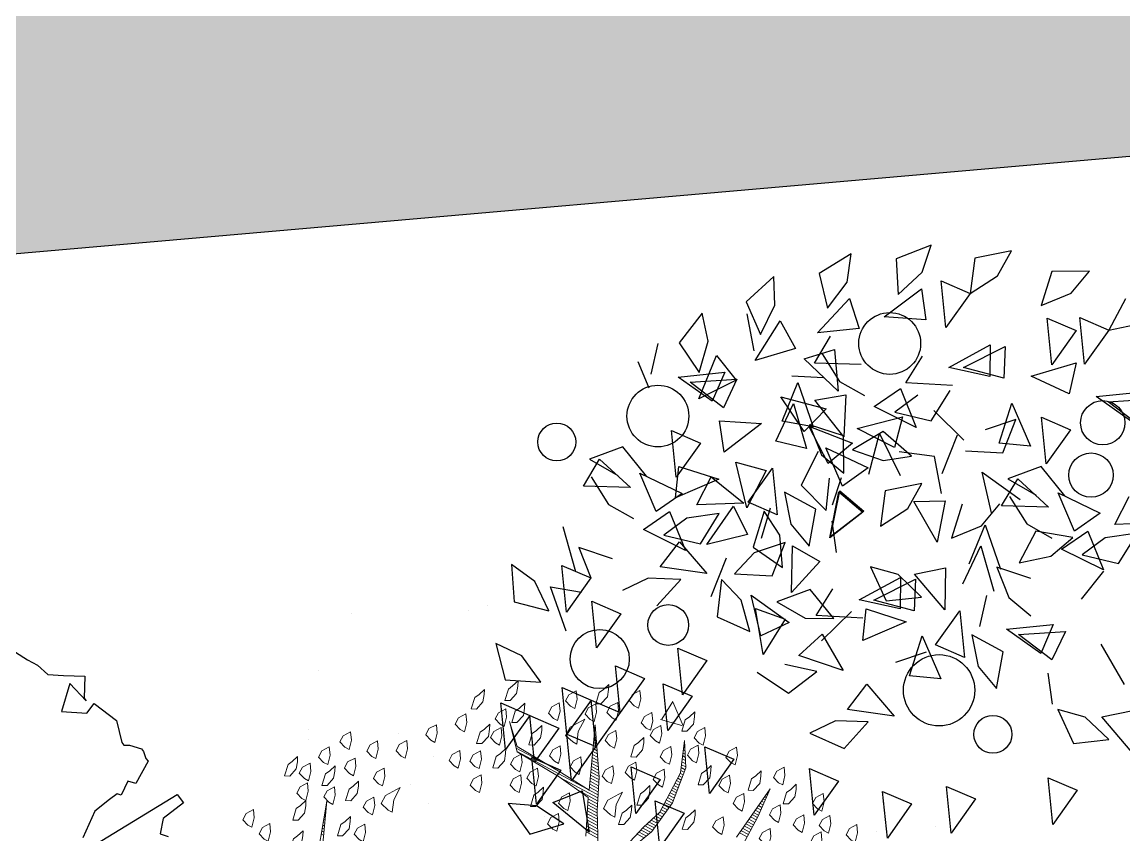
# Model space of a CAD drawing. Header units: millimetres. Extents: x 111 to 1506, y 14 to 566.
# Drawn here: x 249.402 to 252.194, y 196.932 to 198.994 of the extents above; entities that cross this region are included whole.
import ezdxf

# ---------------------------------------------------------------- set-up
doc = ezdxf.new("R2010")
doc.units = ezdxf.units.MM
doc.layers.add('ARBOLES', color=78, linetype='Continuous', lineweight=5)
doc.layers.add('G', color=254, linetype='Continuous', lineweight=5)
doc.layers.add('fer', color=8, linetype='Continuous')
doc.layers.add('FURN', color=253, linetype='Continuous')

# ---------------------------------------------------------------- blocks, each defined once
blk = doc.blocks.new('tr')
at = {"layer": 'fer', "color": 97}
for p, q in [((1377.9435, 206.0328), (1377.9316, 206.0501)), ((1377.9435, 206.0328), (1377.9316, 206.0501)), ((1377.9138, 206.0068), (1377.9435, 206.0328)), ((1377.9138, 206.0068), (1377.9435, 206.0328)), ((1377.8483, 206.0068), (1377.9138, 206.0068)), ((1377.8483, 206.0068), (1377.9138, 206.0068)), ((1377.8483, 206.0068), (1377.8483, 206.0068)), ((1377.8483, 205.9808), (1377.8483, 206.0068)), ((1377.8483, 206.0068), (1377.8483, 206.0068)), ((1377.8483, 205.9808), (1377.8483, 206.0068)), ((1378.1459, 205.9462), (1377.8483, 205.9808)), ((1378.1459, 205.9462), (1377.8483, 205.9808)), ((1377.8483, 205.9808), (1377.8483, 205.9808)), ((1377.8483, 205.9808), (1377.8483, 205.9808)), ((1378.0388, 205.8855), (1378.1042, 205.9202)), ((1378.0388, 205.8855), (1378.1042, 205.9202)), ((1377.8543, 205.8682), (1377.9138, 205.8942)), ((1377.8543, 205.8682), (1377.9138, 205.8942)), ((1377.9138, 205.8942), (1377.9257, 205.8768)), ((1377.9138, 205.8942), (1377.9257, 205.8768)), ((1377.9257, 205.8768), (1377.9614, 205.8942)), ((1377.9257, 205.8768), (1377.9614, 205.8942)), ((1377.9614, 205.8942), (1377.9674, 205.8855)), ((1377.9614, 205.8942), (1377.9674, 205.8855)), ((1377.9674, 205.8855), (1377.9912, 205.8855)), ((1377.9674, 205.8855), (1377.9912, 205.8855)), ((1377.9912, 205.8855), (1378.0388, 205.8855)), ((1377.9912, 205.8855), (1378.0388, 205.8855)), ((1377.8483, 205.8422), (1377.8543, 205.8595)), ((1377.8483, 205.8422), (1377.8543, 205.8595)), ((1377.8543, 205.8682), (1377.8543, 205.8682)), ((1377.8543, 205.8595), (1377.8543, 205.8682)), ((1377.8543, 205.8682), (1377.8543, 205.8682)), ((1377.8543, 205.8595), (1377.8543, 205.8682)), ((1377.8483, 205.8335), (1377.8483, 205.8422)), ((1377.8483, 205.8335), (1377.8483, 205.8422)), ((1377.8662, 205.8075), (1377.8483, 205.8335)), ((1377.8662, 205.8075), (1377.8483, 205.8335)), ((1377.8781, 205.7988), (1377.8662, 205.8075)), ((1377.8781, 205.7988), (1377.8662, 205.8075)), ((1377.8781, 205.7902), (1377.8781, 205.7988)), ((1377.8781, 205.7902), (1377.8781, 205.7988)), ((1377.8543, 205.7382), (1377.8781, 205.7902)), ((1377.8543, 205.7382), (1377.8781, 205.7902)), ((1377.8721, 205.6688), (1377.8543, 205.7382)), ((1377.8721, 205.6688), (1377.8543, 205.7382)), ((1377.9019, 205.6775), (1377.8721, 205.6688)), ((1377.9019, 205.6775), (1377.8721, 205.6688)), ((1377.9495, 205.6342), (1377.9019, 205.6775)), ((1377.9495, 205.6342), (1377.9019, 205.6775)), ((1377.8483, 205.5995), (1377.884, 205.6429)), ((1377.8483, 205.5995), (1377.884, 205.6429)), ((1377.884, 205.6515), (1377.89, 205.5909)), ((1377.884, 205.6515), (1377.884, 205.6515)), ((1377.884, 205.6429), (1377.884, 205.6515)), ((1377.884, 205.6515), (1377.89, 205.5909)), ((1377.884, 205.6515), (1377.884, 205.6515)), ((1377.884, 205.6429), (1377.884, 205.6515)), ((1377.89, 205.5909), (1377.9495, 205.6342)), ((1377.89, 205.5909), (1377.9495, 205.6342)), ((1377.89, 205.5649), (1377.8483, 205.5995)), ((1377.89, 205.5649), (1377.8483, 205.5995)), ((1377.9197, 205.5389), (1377.89, 205.5649)), ((1377.9197, 205.5389), (1377.89, 205.5649)), ((1377.9257, 205.5042), (1377.9197, 205.5389)), ((1377.9257, 205.5042), (1377.9197, 205.5389)), ((1377.9376, 205.4782), (1377.9257, 205.5042)), ((1377.9376, 205.4782), (1377.9257, 205.5042)), ((1377.9495, 205.4435), (1377.9376, 205.4782)), ((1377.9495, 205.4435), (1377.9376, 205.4782))]:
    blk.add_line(p, q, dxfattribs=at)
blk = doc.blocks.new('*X16')
at = {"color": 0}
for p, q in [((17.5775, 17.92), (17.578, 17.92)), ((17.5814, 17.91), (17.584, 17.91)), ((17.5852, 17.9), (17.59, 17.9)), ((17.9321, 17.9), (17.9348, 17.9)), ((17.9333, 17.91), (17.9341, 17.91)), ((17.5891, 17.89), (17.596, 17.89)), ((17.5929, 17.88), (17.602, 17.88)), ((17.5967, 17.87), (17.608, 17.87)), ((17.6006, 17.86), (17.614, 17.86)), ((17.9273, 17.86), (17.9379, 17.86)), ((17.9285, 17.87), (17.9371, 17.87)), ((17.9297, 17.88), (17.9364, 17.88)), ((17.9309, 17.89), (17.9356, 17.89)), ((17.2621, 17.82), (17.2622, 17.82)), ((17.6044, 17.85), (17.62, 17.85)), ((17.6083, 17.84), (17.626, 17.84)), ((17.6121, 17.83), (17.6285, 17.83)), ((17.616, 17.82), (17.6298, 17.82)), ((17.9225, 17.82), (17.941, 17.82)), ((17.9237, 17.83), (17.9402, 17.83)), ((17.9249, 17.84), (17.9395, 17.84)), ((17.9261, 17.85), (17.9387, 17.85)), ((17.2663, 17.81), (17.2685, 17.81)), ((17.2706, 17.8), (17.2748, 17.8)), ((17.2748, 17.79), (17.2811, 17.79)), ((17.279, 17.78), (17.2874, 17.78)), ((17.6191, 17.81), (17.631, 17.81)), ((17.6191, 17.8), (17.6323, 17.8)), ((17.6191, 17.79), (17.6335, 17.79)), ((17.6191, 17.78), (17.6348, 17.78)), ((17.9177, 17.78), (17.9423, 17.78)), ((17.9189, 17.79), (17.9423, 17.79)), ((17.9201, 17.8), (17.9423, 17.8)), ((17.9213, 17.81), (17.9418, 17.81)), ((17.2832, 17.77), (17.2937, 17.77)), ((17.2875, 17.76), (17.3001, 17.76)), ((17.2917, 17.75), (17.3064, 17.75)), ((17.2959, 17.74), (17.3127, 17.74)), ((17.6191, 17.77), (17.636, 17.77)), ((17.6191, 17.76), (17.6373, 17.76)), ((17.6191, 17.75), (17.6385, 17.75)), ((17.6191, 17.74), (17.6398, 17.74)), ((17.9129, 17.74), (17.9423, 17.74)), ((17.9141, 17.75), (17.9423, 17.75)), ((17.9153, 17.76), (17.9423, 17.76)), ((17.9165, 17.77), (17.9423, 17.77)), ((17.3002, 17.73), (17.319, 17.73)), ((17.3044, 17.72), (17.3253, 17.72)), ((17.3086, 17.71), (17.3316, 17.71)), ((17.3129, 17.7), (17.3379, 17.7)), ((17.6191, 17.73), (17.641, 17.73)), ((17.6191, 17.72), (17.6423, 17.72)), ((17.6191, 17.71), (17.6435, 17.71)), ((17.6191, 17.7), (17.6445, 17.7)), ((17.9105, 17.72), (17.9423, 17.72)), ((17.9117, 17.73), (17.9423, 17.73)), ((16.9852, 17.68), (16.9856, 17.68)), ((16.9942, 17.67), (16.9956, 17.67)), ((17.0032, 17.66), (17.0056, 17.66)), ((17.3171, 17.69), (17.3443, 17.69)), ((17.3213, 17.68), (17.3506, 17.68)), ((17.3256, 17.67), (17.3569, 17.67)), ((17.3298, 17.66), (17.3632, 17.66)), ((17.6191, 17.69), (17.6431, 17.69)), ((17.6191, 17.68), (17.6418, 17.68)), ((17.6191, 17.67), (17.6405, 17.67)), ((17.6191, 17.66), (17.6391, 17.66)), ((17.0122, 17.65), (17.0156, 17.65)), ((17.0212, 17.64), (17.0256, 17.64)), ((17.0302, 17.63), (17.0356, 17.63)), ((17.0392, 17.62), (17.0456, 17.62)), ((17.334, 17.65), (17.368, 17.65)), ((17.3382, 17.64), (17.3727, 17.64)), ((17.3425, 17.63), (17.3773, 17.63)), ((17.3467, 17.62), (17.3819, 17.62)), ((17.6091, 17.62), (17.6338, 17.62)), ((17.6124, 17.63), (17.6351, 17.63)), ((17.6157, 17.64), (17.6365, 17.64)), ((17.619, 17.65), (17.6378, 17.65)), ((17.0482, 17.61), (17.1861, 17.61)), ((17.0572, 17.6), (17.3444, 17.6)), ((17.2417, 17.59), (17.3957, 17.59)), ((17.3167, 17.58), (17.4003, 17.58)), ((17.3509, 17.61), (17.3865, 17.61)), ((17.3552, 17.6), (17.3911, 17.6)), ((17.5957, 17.58), (17.6285, 17.58)), ((17.5991, 17.59), (17.6298, 17.59)), ((17.6024, 17.6), (17.6311, 17.6)), ((17.6057, 17.61), (17.6325, 17.61)), ((17.3657, 17.57), (17.405, 17.57)), ((17.3704, 17.56), (17.4096, 17.56)), ((17.3751, 17.55), (17.4142, 17.55)), ((17.3797, 17.54), (17.4197, 17.54)), ((17.5844, 17.54), (17.6136, 17.54)), ((17.5872, 17.55), (17.6178, 17.55)), ((17.5899, 17.56), (17.6219, 17.56)), ((17.5926, 17.57), (17.6261, 17.57)), ((17.3844, 17.53), (17.4254, 17.53)), ((17.3891, 17.52), (17.4311, 17.52)), ((17.3937, 17.51), (17.4369, 17.51)), ((17.3984, 17.5), (17.4426, 17.5)), ((17.4031, 17.49), (17.4483, 17.49)), ((17.4077, 17.48), (17.454, 17.48)), ((17.4124, 17.47), (17.4597, 17.47)), ((17.4171, 17.46), (17.4654, 17.46)), ((16.5321, 17.11), (16.5325, 17.11)), ((16.5355, 17.1), (16.5367, 17.1)), ((16.5388, 17.09), (16.5409, 17.09)), ((16.5421, 17.08), (16.5451, 17.08)), ((16.5454, 17.07), (16.5493, 17.07)), ((16.5488, 17.06), (16.5535, 17.06)), ((16.5521, 17.05), (16.5577, 17.05)), ((16.5554, 17.04), (16.5619, 17.04)), ((16.5588, 17.03), (16.566, 17.03)), ((16.5621, 17.02), (16.5702, 17.02)), ((16.5654, 17.01), (16.5744, 17.01)), ((16.5688, 17), (16.5786, 17))]:
    blk.add_line(p, q, dxfattribs=at)
blk = doc.blocks.new('E1E')
at = {"layer": 'ARBOLES', "ltscale": 0.2}
for p, q in [((97.0096, 58.183), (97.0096, 58.183)), ((97.032, 58.1625), (97.032, 58.1625)), ((97.1546, 58.0293), (97.1546, 58.0293)), ((96.6306, 58.0145), (96.6306, 58.0145)), ((96.7075, 58.0206), (96.7075, 58.0206)), ((96.8535, 57.957), (96.8535, 57.957)), ((96.7329, 57.9133), (96.7329, 57.9133)), ((97.2321, 57.8433), (97.2321, 57.8433)), ((96.3808, 57.7588), (96.3808, 57.7588)), ((96.5308, 57.6837), (96.5308, 57.6837)), ((96.5309, 57.6553), (96.5309, 57.6553)), ((97.0189, 57.5576), (97.0189, 57.5576)), ((96.9955, 57.5021), (96.9955, 57.5021)), ((96.4995, 57.3914), (96.4995, 57.3914)), ((96.6945, 57.4157), (96.6945, 57.4157)), ((96.3968, 57.2987), (96.3421, 57.2587)), ((96.4168, 57.2351), (96.3942, 57.2948)), ((96.2526, 57.2622), (96.2526, 57.2622)), ((96.4161, 57.2358), (96.3388, 57.2555)), ((96.37, 57.2738), (96.37, 57.2738)), ((96.0455, 57.1319), (96.0455, 57.1319)), ((95.721, 56.99), (95.721, 56.99)), ((95.7812, 56.9208), (95.7812, 56.9208)), ((95.6238, 56.8379), (95.6238, 56.8379))]:
    blk.add_line(p, q, dxfattribs=at)
for points in [[(96.6509, 58.4184), (96.8252, 58.2544), (96.6733, 58.4206)], [(95.9193, 57.3834), (95.9802, 57.2468), (96.0243, 57.1651), (95.9714, 57.3364)], [(96.1404, 57.6221), (96.1426, 57.5296), (96.173, 57.4262), (96.2324, 57.3279), (96.3004, 57.2803), (96.2302, 57.3504), (96.1752, 57.4739), (96.1686, 57.5412), (96.1563, 57.6214)], [(96.2039, 57.6894), (96.2965, 57.6215), (96.3732, 57.5543), (96.5063, 57.4655), (96.3594, 57.6027), (96.4534, 57.6368), (96.5994, 57.694), (96.6746, 57.6651), (96.5871, 57.7041), (96.4476, 57.6498), (96.3442, 57.6194), (96.2553, 57.6966)]]:
    blk.add_lwpolyline(points, dxfattribs=at)
for points in [[(96.8511, 58.4763), (96.8735, 58.4785), (96.8822, 58.459), (96.8779, 58.4337), (96.8562, 58.4474), (96.8381, 58.4705)], [(96.9154, 58.4894), (96.9378, 58.4916), (96.9465, 58.4721), (96.9422, 58.4468), (96.9205, 58.4605), (96.9024, 58.4836)], [(96.7962, 58.3896), (96.7969, 58.4055), (96.7759, 58.4351), (96.7658, 58.4228), (96.7709, 58.3939), (96.7861, 58.3773), (96.7984, 58.3671)], [(96.8635, 58.326), (96.8642, 58.3419), (96.8432, 58.3715), (96.8331, 58.3592), (96.8382, 58.3303), (96.8534, 58.3137), (96.8657, 58.3036)], [(96.7421, 58.2486), (96.7428, 58.2645), (96.7218, 58.2941), (96.7117, 58.2818), (96.7168, 58.2529), (96.732, 58.2363), (96.7443, 58.2261)], [(96.8787, 58.3094), (96.9011, 58.3116), (96.9098, 58.292), (96.9055, 58.2667), (96.8838, 58.2805), (96.8657, 58.3036)], [(96.985, 58.2632), (96.9857, 58.2791), (96.9647, 58.3087), (96.9546, 58.2964), (96.9597, 58.2675), (96.9749, 58.2509), (96.9872, 58.2408)], [(96.9214, 58.266), (96.9438, 58.2682), (96.9525, 58.2487), (96.9481, 58.2234), (96.9264, 58.2371), (96.9084, 58.2602)], [(96.672, 58.2485), (96.6944, 58.2507), (96.7031, 58.2312), (96.6988, 58.2059), (96.6771, 58.2196), (96.659, 58.2427)], [(96.8187, 58.2515), (96.8411, 58.2537), (96.8498, 58.2342), (96.8455, 58.2089), (96.8238, 58.2226), (96.8057, 58.2457)], [(96.8925, 58.1908), (96.8932, 58.2067), (96.8722, 58.2364), (96.8621, 58.2241), (96.8672, 58.1951), (96.8824, 58.1785), (96.8947, 58.1684)], [(96.8116, 58.1626), (96.8123, 58.1785), (96.7913, 58.2081), (96.7812, 58.1958), (96.7863, 58.1669), (96.8014, 58.1503), (96.8137, 58.1402)], [(96.7197, 58.1762), (96.7422, 58.1784), (96.7508, 58.1589), (96.7465, 58.1336), (96.7248, 58.1473), (96.7067, 58.1705)], [(96.9243, 58.1894), (96.9467, 58.1916), (96.9554, 58.1721), (96.9511, 58.1468), (96.9294, 58.1605), (96.9113, 58.1836)], [(96.6887, 58.1235), (96.7176, 58.1285), (96.7292, 58.1025), (96.7206, 58.0519), (96.7032, 58.0909), (96.6757, 58.1177)], [(96.8492, 58.1481), (96.8716, 58.1503), (96.8803, 58.1308), (96.8759, 58.1055), (96.8542, 58.1192), (96.8362, 58.1423)], [(96.7704, 58.0975), (96.7928, 58.0997), (96.8015, 58.0802), (96.7972, 58.0549), (96.7755, 58.0686), (96.7574, 58.0917)], [(96.9208, 58.1099), (96.9432, 58.1121), (96.9518, 58.0926), (96.9475, 58.0672), (96.9258, 58.081), (96.9077, 58.1041)], [(96.8485, 58.0621), (96.8709, 58.0643), (96.8796, 58.0448), (96.8753, 58.0195), (96.8536, 58.0332), (96.8355, 58.0563)], [(96.7943, 57.9912), (96.8167, 57.9934), (96.8254, 57.9739), (96.8211, 57.9486), (96.7994, 57.9623), (96.7813, 57.9854)], [(96.7771, 57.89), (96.7995, 57.8922), (96.8082, 57.8727), (96.8038, 57.8474), (96.7821, 57.8611), (96.764, 57.8842)], [(96.5725, 57.8769), (96.5949, 57.879), (96.6036, 57.8595), (96.5993, 57.8342), (96.5776, 57.848), (96.5595, 57.8711)], [(96.6715, 57.882), (96.6939, 57.8842), (96.7026, 57.8647), (96.6983, 57.8394), (96.6766, 57.8531), (96.6585, 57.8762)], [(96.6311, 57.8328), (96.6535, 57.835), (96.6622, 57.8155), (96.6578, 57.7902), (96.6362, 57.8039), (96.6181, 57.827)], [(96.6145, 57.7475), (96.6152, 57.7634), (96.5942, 57.793), (96.5841, 57.7807), (96.5892, 57.7518), (96.6044, 57.7352), (96.6167, 57.7251)], [(96.7475, 57.7989), (96.7699, 57.8011), (96.7786, 57.7816), (96.7743, 57.7563), (96.7526, 57.77), (96.7345, 57.7931)], [(96.3347, 57.7632), (96.3571, 57.7654), (96.3658, 57.7459), (96.3615, 57.7206), (96.3398, 57.7343), (96.3217, 57.7574)], [(96.4511, 57.7293), (96.4519, 57.7452), (96.4309, 57.7748), (96.4208, 57.7625), (96.4258, 57.7336), (96.441, 57.717), (96.4533, 57.7069)], [(96.4981, 57.7814), (96.5205, 57.7836), (96.5292, 57.7641), (96.5249, 57.7388), (96.5032, 57.7525), (96.4851, 57.7756)], [(96.7034, 57.7403), (96.7041, 57.7562), (96.6832, 57.7859), (96.673, 57.7736), (96.6781, 57.7446), (96.6933, 57.728), (96.7056, 57.7179)], [(96.483, 57.7279), (96.5054, 57.7301), (96.5141, 57.7106), (96.5097, 57.6853), (96.488, 57.699), (96.4699, 57.7221)], [(96.5473, 57.7409), (96.5697, 57.7431), (96.5784, 57.7236), (96.5741, 57.6983), (96.5524, 57.712), (96.5343, 57.7351)], [(96.6492, 57.7396), (96.6716, 57.7417), (96.6803, 57.7222), (96.676, 57.6969), (96.6543, 57.7107), (96.6362, 57.7338)], [(96.7967, 57.6883), (96.7974, 57.7042), (96.7764, 57.7339), (96.7663, 57.7216), (96.7714, 57.6927), (96.7866, 57.676), (96.7989, 57.6659)], [(96.3637, 57.6982), (96.3861, 57.7003), (96.3948, 57.6808), (96.3905, 57.6555), (96.3688, 57.6692), (96.3507, 57.6924)], [(96.6854, 57.6933), (96.7078, 57.6955), (96.7165, 57.676), (96.7122, 57.6507), (96.6905, 57.6644), (96.6724, 57.6875)], [(96.6023, 57.6174), (96.603, 57.6333), (96.582, 57.6629), (96.5719, 57.6506), (96.577, 57.6217), (96.5922, 57.6051), (96.6045, 57.595)], [(96.6883, 57.6167), (96.689, 57.6326), (96.6681, 57.6622), (96.6579, 57.6499), (96.663, 57.621), (96.6782, 57.6044), (96.6905, 57.5943)], [(96.4946, 57.6317), (96.517, 57.6339), (96.5257, 57.6144), (96.5214, 57.5891), (96.4997, 57.6028), (96.4816, 57.626)], [(96.7541, 57.5914), (96.7548, 57.6073), (96.7339, 57.637), (96.7237, 57.6247), (96.7288, 57.5958), (96.744, 57.5791), (96.7563, 57.569)], [(96.2424, 57.5506), (96.2431, 57.5665), (96.2221, 57.5961), (96.212, 57.5838), (96.2171, 57.5549), (96.2322, 57.5383), (96.2445, 57.5282)], [(96.2604, 57.5976), (96.2893, 57.6027), (96.3009, 57.5767), (96.2923, 57.5261), (96.2749, 57.5651), (96.2474, 57.5918)], [(96.4295, 57.6028), (96.452, 57.605), (96.4606, 57.5855), (96.4563, 57.5602), (96.4346, 57.5739), (96.4165, 57.597)], [(96.5069, 57.5515), (96.5358, 57.5566), (96.5474, 57.5306), (96.5388, 57.48), (96.5214, 57.519), (96.4939, 57.5457)], [(96.5995, 57.5537), (96.6219, 57.5559), (96.6306, 57.5364), (96.6262, 57.5111), (96.6045, 57.5248), (96.5865, 57.548)], [(96.3472, 57.5427), (96.3696, 57.5449), (96.3783, 57.5254), (96.374, 57.5001), (96.3523, 57.5138), (96.3342, 57.5369)], [(96.2547, 57.4704), (96.2554, 57.4863), (96.2344, 57.5159), (96.2243, 57.5036), (96.2294, 57.4747), (96.2446, 57.4581), (96.2569, 57.448)], [(96.5966, 57.4901), (96.619, 57.4923), (96.6277, 57.4728), (96.6234, 57.4475), (96.6017, 57.4612), (96.5836, 57.4843)], [(96.3125, 57.4805), (96.3349, 57.4827), (96.3436, 57.4632), (96.3393, 57.4379), (96.3176, 57.4516), (96.2995, 57.4747)], [(96.4268, 57.469), (96.4492, 57.4712), (96.4578, 57.4517), (96.4535, 57.4264), (96.4318, 57.4401), (96.4137, 57.4633)], [(96.5287, 57.4677), (96.5511, 57.4699), (96.5598, 57.4503), (96.5555, 57.425), (96.5338, 57.4388), (96.5157, 57.4619)], [(96.1116, 57.4067), (96.1123, 57.4226), (96.0913, 57.4522), (96.0812, 57.4399), (96.0863, 57.411), (96.1015, 57.3944), (96.1138, 57.3842)], [(96.2432, 57.4263), (96.2656, 57.4285), (96.2743, 57.4089), (96.2699, 57.3836), (96.2482, 57.3974), (96.2302, 57.4205)], [(96.382, 57.3946), (96.3827, 57.4105), (96.3617, 57.4401), (96.3516, 57.4278), (96.3567, 57.3989), (96.3719, 57.3823), (96.3842, 57.3721)], [(96.5757, 57.3795), (96.5764, 57.3954), (96.5555, 57.425), (96.5453, 57.4127), (96.5504, 57.3838), (96.5656, 57.3672), (96.5779, 57.3571)], [(96.4911, 57.412), (96.5135, 57.4142), (96.5222, 57.3947), (96.5179, 57.3694), (96.4962, 57.3831), (96.4781, 57.4062)], [(96.0177, 57.3726), (96.0401, 57.3748), (96.0488, 57.3553), (96.0444, 57.33), (96.0227, 57.3437), (96.0047, 57.3668)], [(96.2851, 57.367), (96.3075, 57.3692), (96.3162, 57.3497), (96.3119, 57.3244), (96.2902, 57.3381), (96.2721, 57.3612)], [(96.3545, 57.3512), (96.377, 57.3533), (96.3856, 57.3338), (96.3813, 57.3085), (96.3596, 57.3223), (96.3415, 57.3454)], [(96.1891, 57.2853), (96.1898, 57.3012), (96.1688, 57.3308), (96.1587, 57.3185), (96.1637, 57.2896), (96.1789, 57.273), (96.1912, 57.2629)], [(96.4023, 57.349), (96.4247, 57.3512), (96.4334, 57.3317), (96.429, 57.3064), (96.4073, 57.3201), (96.3893, 57.3432)], [(96.4782, 57.3361), (96.5006, 57.3383), (96.5093, 57.3187), (96.5049, 57.2934), (96.4833, 57.3072), (96.4652, 57.3303)], [(96.2375, 57.299), (96.2599, 57.3012), (96.2686, 57.2817), (96.2643, 57.2564), (96.2426, 57.2701), (96.2245, 57.2932)], [(95.9021, 57.2822), (95.9245, 57.2844), (95.9332, 57.2648), (95.9288, 57.2395), (95.9071, 57.2533), (95.8891, 57.2764)], [(96.0358, 57.2794), (96.0582, 57.2816), (96.0669, 57.262), (96.0626, 57.2367), (96.0409, 57.2505), (96.0228, 57.2736)], [(96.1059, 57.2794), (96.1283, 57.2816), (96.137, 57.2621), (96.1327, 57.2368), (96.111, 57.2505), (96.0929, 57.2736)], [(96.2671, 57.2499), (96.2896, 57.2521), (96.2982, 57.2326), (96.2939, 57.2073), (96.2722, 57.221), (96.2541, 57.2441)], [(96.3489, 57.2239), (96.3496, 57.2398), (96.3286, 57.2695), (96.3185, 57.2572), (96.3236, 57.2282), (96.3387, 57.2116), (96.351, 57.2015)], [(96.0821, 57.1753), (96.0829, 57.1912), (96.0619, 57.2208), (96.0518, 57.2085), (96.0568, 57.1796), (96.072, 57.163), (96.0843, 57.1529)], [(95.9404, 57.2135), (95.9628, 57.2157), (95.9715, 57.1962), (95.9672, 57.1709), (95.9455, 57.1846), (95.9274, 57.2077)], [(96.1602, 57.2101), (96.1826, 57.2122), (96.1913, 57.1927), (96.187, 57.1674), (96.1653, 57.1812), (96.1472, 57.2043)], [(95.7981, 57.1657), (95.8205, 57.1679), (95.8292, 57.1484), (95.8248, 57.1231), (95.8031, 57.1368), (95.785, 57.1599)], [(95.8718, 57.1752), (95.8942, 57.1773), (95.9029, 57.1578), (95.8986, 57.1325), (95.8769, 57.1463), (95.8588, 57.1694)], [(95.9839, 57.116), (95.9846, 57.1319), (95.9636, 57.1615), (95.9535, 57.1492), (95.9586, 57.1203), (95.9738, 57.1037), (95.9861, 57.0936)], [(96.0229, 57.1333), (96.0453, 57.1355), (96.054, 57.116), (96.0497, 57.0907), (96.028, 57.1044), (96.0099, 57.1275)], [(95.8212, 57.1137), (95.8436, 57.1159), (95.8523, 57.0964), (95.848, 57.071), (95.8263, 57.0848), (95.8082, 57.1079)], [(95.887, 57.0884), (95.9094, 57.0906), (95.9181, 57.0711), (95.9138, 57.0458), (95.8921, 57.0595), (95.874, 57.0826)], [(95.749, 57.0659), (95.7714, 57.0681), (95.7801, 57.0486), (95.7757, 57.0233), (95.7541, 57.037), (95.736, 57.0601)]]:
    blk.add_lwpolyline(points, close=True, dxfattribs=at)
at = {"layer": 'ARBOLES', "ltscale": 0.2, "xscale": 0.8372139817761642, "yscale": 0.8372139817761642, "zscale": 0.8372139817761642, "rotation": 204.0028523145856}
blk.add_blockref('*X16', (103.6395, 76.9735), dxfattribs=at)
blk = doc.blocks.new('PLANT')
for p, q in [((-0.038, 0.5127), (-0.0931, 0.4073)), ((-0.0931, 0.4073), (-0.1371, 0.4742)), ((-0.1899, 0.4298), (-0.263, 0.3361)), ((-0.0459, 0.4457), (-0.0763, 0.3689)), ((-0.0028, 0.3663), (-0.0459, 0.4457)), ((0.1015, 0.3394), (0.1032, 0.4194)), ((0.1032, 0.4194), (0.2066, 0.3948)), ((0.2066, 0.3948), (0.1015, 0.3394)), ((-0.6059, 0.3633), (-0.5571, 0.2549)), ((-0.0763, 0.3689), (-0.0679, 0.2968)), ((-0.0679, 0.2968), (-0.0028, 0.3663)), ((-0.469, 0.3005), (-0.5581, 0.3157)), ((-0.5581, 0.3157), (-0.5165, 0.2444)), ((-0.4546, 0.2064), (-0.469, 0.3005)), ((-0.0753, 0.2797), (-0.1444, 0.2393)), ((-0.5571, 0.2549), (-0.6369, 0.2617)), ((-0.5154, 0.1972), (-0.4394, 0.2715)), ((-0.4394, 0.2715), (-0.4487, 0.1529)), ((-0.4363, 0.2722), (-0.3496, 0.2467)), ((-0.8387, 0.1222), (-0.8907, 0.2291)), ((-0.8108, 0.2247), (-0.8387, 0.1222)), ((-0.5165, 0.2444), (-0.4546, 0.2064)), ((-0.2068, 0.1334), (-0.2588, 0.2403)), ((-0.2588, 0.2403), (-0.1789, 0.2359)), ((-0.1789, 0.2359), (-0.2068, 0.1334)), ((-0.5777, 0.091), (-0.5699, 0.2096)), ((-0.5699, 0.2096), (-0.5026, 0.1662)), ((-0.4487, 0.1529), (-0.5154, 0.1972)), ((-0.2634, 0.2051), (-0.1834, 0.2035)), ((-0.2077, 0.1001), (-0.2634, 0.2051)), ((-0.1834, 0.2035), (-0.2077, 0.1001)), ((-0.8397, 0.0889), (-0.8954, 0.1939)), ((-0.8154, 0.1923), (-0.8397, 0.0889)), ((-0.4863, 0.1686), (-0.4658, 0.0756)), ((-0.422, 0.1347), (-0.4863, 0.1686)), ((0.2187, 0.1092), (0.2204, 0.1892)), ((0.2204, 0.1892), (0.3238, 0.1646)), ((-0.5026, 0.1662), (-0.5777, 0.091)), ((-0.2846, 0.0756), (-0.2624, 0.1448)), ((0.3238, 0.1646), (0.2187, 0.1092)), ((-1.0079, 0.055), (-1.054, 0.1235)), ((-0.4743, 0.0473), (-0.4649, 0.1194)), ((-0.376, 0.0662), (-0.422, 0.1347)), ((-0.1517, 0.1134), (-0.1617, 0.0237)), ((-0.0586, 0.1333), (-0.1517, 0.1134)), ((-0.0929, 0.0692), (-0.0586, 0.1333)), ((-0.577, 0.1095), (-0.6232, 0.0263)), ((-0.3504, 0.1085), (-0.3441, 0.0184)), ((-1.0978, 0.0644), (-1.0079, 0.055)), ((-0.7391, -0.02), (-0.7374, 0.06)), ((-0.7374, 0.06), (-0.634, 0.0354)), ((-0.5721, -0.017), (-0.5345, 0.0824)), ((-0.5345, 0.0824), (-0.493, -0.029)), ((-0.4658, 0.0756), (-0.376, 0.0662)), ((-0.3441, 0.0184), (-0.2846, 0.0756)), ((-0.1617, 0.0237), (-0.0929, 0.0692)), ((-1.0097, -0.025), (-1.0079, 0.055)), ((-0.9046, 0.0305), (-1.0097, -0.025)), ((-1.0079, 0.055), (-0.9046, 0.0305)), ((-0.634, 0.0354), (-0.7391, -0.02)), ((-0.5621, -0.0403), (-0.5512, 0.0416)), ((-0.5225, -0.0197), (-0.4743, 0.0473)), ((-0.4323, -0.0497), (-0.3428, 0.0286)), ((-0.379, -0.0394), (-0.2853, 0.0337)), ((-0.2677, 0.0209), (-0.1887, 0.0338)), ((-0.2065, -0.0268), (-0.1011, 0.0281)), ((-0.1011, 0.0281), (-0.1032, -0.0519)), ((0.2914, -0.0362), (0.2932, 0.0438)), ((0.2932, 0.0438), (0.3965, 0.0193)), ((-0.8997, 0.0097), (-0.8207, 0.0226)), ((-0.826, -0.0835), (-0.8997, 0.0097)), ((-0.8207, 0.0226), (-0.826, -0.0835)), ((-0.6232, 0.0263), (-0.5621, -0.0403)), ((-0.5534, -0.1072), (-0.5256, 0.0084)), ((0.3965, 0.0193), (0.2914, -0.0362)), ((-0.9776, -0.1008), (-0.9758, -0.0208)), ((-0.9758, -0.0208), (-0.8724, -0.0453)), ((-0.7438, -0.1033), (-0.6609, -0.0182)), ((-0.6609, -0.0182), (-0.6379, -0.0949)), ((-0.493, -0.029), (-0.5721, -0.017)), ((-0.1032, -0.0519), (-0.2065, -0.0268)), ((-0.1119, -0.0921), (-0.0289, -0.007)), ((-0.0289, -0.007), (-0.006, -0.0837)), ((-1.059, -0.0682), (-1.1283, -0.0464)), ((-1.1283, -0.0464), (-1.0914, -0.1342)), ((-0.8724, -0.0453), (-0.9776, -0.1008)), ((-0.4667, -0.0458), (-0.5534, -0.1072)), ((-0.4271, -0.057), (-0.4964, -0.0353)), ((-0.3261, -0.0497), (-0.4323, -0.0497)), ((-0.2729, -0.0454), (-0.379, -0.0394)), ((-1.0014, -0.1273), (-1.059, -0.0682)), ((-0.619, -0.0766), (-0.7094, -0.0777)), ((-0.7094, -0.0777), (-0.6557, -0.1404)), ((-0.5879, -0.1666), (-0.619, -0.0766)), ((-0.3694, -0.1161), (-0.4271, -0.057)), ((-0.2937, -0.1016), (-0.1946, -0.0631)), ((-0.1946, -0.0631), (-0.2497, -0.1684)), ((-0.006, -0.0837), (-0.1119, -0.0921)), ((-0.0774, -0.0665), (-0.0237, -0.1292)), ((0.0549, -0.1756), (0.1036, -0.0812)), ((0.1036, -0.0812), (0.1321, -0.1966)), ((-0.6379, -0.0949), (-0.7438, -0.1033)), ((-0.2497, -0.1684), (-0.2937, -0.1016)), ((-1.0914, -0.1342), (-1.0014, -0.1273)), ((-0.4595, -0.123), (-0.3694, -0.1161)), ((-0.2388, -0.161), (-0.1634, -0.1342)), ((-0.2025, -0.1301), (-0.2329, -0.2068)), ((-0.1594, -0.2095), (-0.2025, -0.1301)), ((-0.1634, -0.1342), (-0.1495, -0.2395)), ((0.227, -0.1676), (0.1421, -0.1366)), ((0.1421, -0.1366), (0.1701, -0.2143)), ((-0.8707, -0.1722), (-0.7953, -0.1454)), ((-0.7953, -0.1454), (-0.7814, -0.2507)), ((-0.4508, -0.1659), (-0.3465, -0.146)), ((-0.4196, -0.2397), (-0.4508, -0.1659)), ((-0.3465, -0.146), (-0.4196, -0.2397)), ((-0.1495, -0.2395), (-0.2388, -0.161)), ((-0.1294, -0.1429), (-0.0448, -0.2265)), ((-0.1216, -0.2489), (-0.1294, -0.1429)), ((0.3076, -0.23), (0.3093, -0.15)), ((0.3093, -0.15), (0.4127, -0.1746)), ((-0.7814, -0.2507), (-0.8707, -0.1722)), ((-0.8604, -0.2099), (-0.7861, -0.1801)), ((-0.7861, -0.1801), (-0.7682, -0.2849)), ((-0.652, -0.2791), (-0.6116, -0.1808)), ((-0.4649, -0.1825), (-0.545, -0.2341)), ((-0.2285, -0.1987), (-0.1541, -0.1689)), ((-0.1541, -0.1689), (-0.1362, -0.2737)), ((0.1321, -0.1966), (0.0549, -0.1756)), ((0.2242, -0.2628), (0.227, -0.1676)), ((0.4127, -0.1746), (0.3076, -0.23)), ((-0.7682, -0.2849), (-0.8604, -0.2099)), ((-0.617, -0.201), (-0.5108, -0.2001)), ((-0.2329, -0.2068), (-0.2245, -0.279)), ((-0.1362, -0.2737), (-0.2285, -0.1987)), ((-0.2245, -0.279), (-0.1594, -0.2095)), ((0.1701, -0.2143), (0.2242, -0.2628)), ((-1.0294, -0.2577), (-1.1016, -0.2488)), ((-1.1016, -0.2488), (-1.0494, -0.3285)), ((-0.545, -0.2341), (-0.5225, -0.3216)), ((-0.4696, -0.2376), (-0.4175, -0.3173)), ((-0.3975, -0.2465), (-0.4696, -0.2376)), ((-0.3302, -0.2943), (-0.3975, -0.2465)), ((-0.0448, -0.2265), (-0.1216, -0.2489)), ((-0.0971, -0.2479), (-0.0587, -0.3604)), ((-0.0202, -0.3279), (0.0447, -0.2438)), ((0.0447, -0.2438), (0.052, -0.3625)), ((-0.9621, -0.3055), (-1.0294, -0.2577)), ((-0.7291, -0.259), (-0.6907, -0.3715)), ((-0.6256, -0.2752), (-0.7146, -0.26)), ((-0.6112, -0.3694), (-0.6256, -0.2752)), ((-1.0494, -0.3285), (-0.9621, -0.3055)), ((-0.9639, -0.3855), (-0.9621, -0.3055)), ((-0.9621, -0.3055), (-0.8587, -0.33)), ((-0.672, -0.3786), (-0.596, -0.3043)), ((-0.596, -0.3043), (-0.6053, -0.4228)), ((-0.5238, -0.2881), (-0.5543, -0.3783)), ((-0.5465, -0.3846), (-0.4674, -0.2959)), ((-0.4863, -0.3503), (-0.5238, -0.2881)), ((-0.4175, -0.3173), (-0.3302, -0.2943)), ((-0.0045, -0.3236), (-0.1016, -0.2804)), ((0.0726, -0.3053), (0.0862, -0.3867)), ((0.1505, -0.351), (0.0726, -0.3053)), ((-0.8587, -0.33), (-0.9639, -0.3855)), ((-0.6731, -0.3314), (-0.6112, -0.3694)), ((-0.0681, -0.3153), (-0.1143, -0.3986)), ((-0.0423, -0.3833), (-0.0681, -0.3153)), ((0.052, -0.3625), (-0.0202, -0.3279)), ((-0.6907, -0.3715), (-0.7695, -0.3573)), ((-0.6079, -0.3467), (-0.5285, -0.336)), ((-0.5367, -0.4419), (-0.6079, -0.3467)), ((-0.5285, -0.336), (-0.5367, -0.4419)), ((-0.4822, -0.4328), (-0.4863, -0.3503)), ((-0.3743, -0.4231), (-0.3489, -0.3472)), ((-0.3711, -0.4245), (-0.3459, -0.3485)), ((-0.3489, -0.3472), (-0.2574, -0.4014)), ((-0.3459, -0.3485), (-0.2543, -0.4024)), ((-0.0587, -0.3604), (-0.1375, -0.3462)), ((0.1307, -0.4442), (0.1505, -0.351)), ((-0.9269, -0.4243), (-0.8576, -0.3843)), ((-0.8576, -0.3843), (-0.825, -0.4854)), ((-0.6053, -0.4228), (-0.672, -0.3786)), ((-0.5543, -0.3783), (-0.4822, -0.4328)), ((-0.4411, -0.3715), (-0.5465, -0.3846)), ((-0.4616, -0.497), (-0.4551, -0.3783)), ((-0.4551, -0.3783), (-0.3874, -0.421)), ((-0.295, -0.4131), (-0.2257, -0.3731)), ((-0.0532, -0.4651), (-0.0423, -0.3833)), ((-0.2574, -0.4014), (-0.3743, -0.4231)), ((-0.2543, -0.4024), (-0.3711, -0.4245)), ((-0.1998, -0.4823), (-0.1885, -0.4031)), ((-0.1885, -0.4031), (-0.0888, -0.4399)), ((-0.1143, -0.3986), (-0.0532, -0.4651)), ((-0.0445, -0.532), (-0.0167, -0.4165)), ((-0.0167, -0.4165), (0.0422, -0.4706)), ((0.3561, -0.4966), (0.3578, -0.4165)), ((0.3578, -0.4165), (0.4612, -0.4411)), ((-0.9662, -0.4388), (-1.0388, -0.443)), ((-1.0388, -0.443), (-0.9732, -0.512)), ((-0.8914, -0.4736), (-0.9662, -0.4388)), ((-0.825, -0.4854), (-0.9269, -0.4243)), ((-0.419, -0.431), (-0.507, -0.4673)), ((-0.4984, -0.4389), (-0.4277, -0.4766)), ((-0.4962, -0.5578), (-0.4984, -0.4389)), ((-0.3874, -0.421), (-0.4616, -0.497)), ((-0.4412, -0.5002), (-0.419, -0.431)), ((-0.3343, -0.4276), (-0.4068, -0.4318)), ((-0.315, -0.4366), (-0.3942, -0.46)), ((-0.3509, -0.5195), (-0.315, -0.4366)), ((-0.2152, -0.4425), (-0.3083, -0.4624)), ((-0.2495, -0.5065), (-0.2152, -0.4425)), ((-0.0888, -0.4399), (-0.1998, -0.4823)), ((-0.0176, -0.5091), (-0.0206, -0.4291)), ((-0.0206, -0.4291), (0.084, -0.4474)), ((0.4612, -0.4411), (0.3561, -0.4966)), ((-0.9732, -0.512), (-0.8914, -0.4736)), ((-0.6309, -0.5285), (-0.6215, -0.4564)), ((-0.6052, -0.5005), (-0.505, -0.4651)), ((-0.505, -0.4651), (-0.5634, -0.5687)), ((-0.507, -0.4673), (-0.5007, -0.5574)), ((-0.3083, -0.4624), (-0.3183, -0.5521)), ((0.0422, -0.4706), (-0.0445, -0.532)), ((0.084, -0.4474), (-0.0176, -0.5091)), ((-0.6911, -0.4934), (-0.6496, -0.6048)), ((-0.5634, -0.5687), (-0.6052, -0.5005)), ((-0.5007, -0.5574), (-0.4412, -0.5002)), ((-0.4277, -0.4766), (-0.4962, -0.5578)), ((-0.1391, -0.4849), (-0.2127, -0.5222)), ((-0.1101, -0.5015), (-0.2004, -0.5025)), ((-0.2004, -0.5025), (-0.1468, -0.5652)), ((-0.1594, -0.5729), (-0.1391, -0.4849)), ((-0.079, -0.5914), (-0.1101, -0.5015)), ((0.0427, -0.5007), (-0.023, -0.5507)), ((0.0385, -0.5909), (0.0427, -0.5007)), ((0.5298, -0.5612), (0.5316, -0.4812)), ((0.5316, -0.4812), (0.635, -0.5057)), ((-0.701, -0.5709), (-0.6065, -0.5224)), ((-0.6791, -0.5955), (-0.6309, -0.5285)), ((-0.6065, -0.5224), (-0.6504, -0.6328)), ((-0.4457, -0.5112), (-0.3509, -0.5195)), ((-0.3183, -0.5521), (-0.2495, -0.5065)), ((-0.2127, -0.5222), (-0.2542, -0.5818)), ((0.635, -0.5057), (0.5298, -0.5612)), ((-0.8354, -0.5842), (-0.7744, -0.5324)), ((-0.7744, -0.5324), (-0.7241, -0.626)), ((-0.5889, -0.6255), (-0.4994, -0.5472)), ((-0.539, -0.6518), (-0.5539, -0.5338)), ((-0.5539, -0.5338), (-0.4796, -0.5636)), ((-0.5356, -0.6152), (-0.4418, -0.5421)), ((-0.4994, -0.5472), (-0.4827, -0.6255)), ((-0.4418, -0.5421), (-0.4295, -0.6212)), ((-0.3631, -0.6026), (-0.2577, -0.5476)), ((-0.2577, -0.5476), (-0.2598, -0.6277)), ((-0.023, -0.5507), (-0.0531, -0.6168)), ((-0.7241, -0.626), (-0.8354, -0.5842)), ((-0.6504, -0.6328), (-0.701, -0.5709)), ((-0.624, -0.5698), (-0.5976, -0.6454)), ((-0.4796, -0.5636), (-0.539, -0.6518)), ((-0.1886, -0.5622), (-0.2682, -0.5699)), ((-0.2542, -0.5818), (-0.1594, -0.5729)), ((-0.1468, -0.5652), (-0.079, -0.5914)), ((0.15, -0.6541), (0.1517, -0.574)), ((0.1517, -0.574), (0.2551, -0.5986)), ((0.2477, -0.6545), (0.2495, -0.5744)), ((0.2495, -0.5744), (0.3529, -0.599)), ((0.4733, -0.65), (0.475, -0.57)), ((0.475, -0.57), (0.5784, -0.5946)), ((-0.8715, -0.6055), (-0.9421, -0.6227)), ((-0.7916, -0.6264), (-0.8715, -0.6055)), ((-0.6496, -0.6048), (-0.7287, -0.5928)), ((-0.2598, -0.6277), (-0.3631, -0.6026)), ((-0.2369, -0.6585), (-0.1835, -0.5988)), ((-0.1835, -0.5988), (-0.1209, -0.6846)), ((-0.0531, -0.6168), (0.0385, -0.5909)), ((0.2551, -0.5986), (0.15, -0.6541)), ((0.3529, -0.599), (0.2477, -0.6545)), ((0.5784, -0.5946), (0.4733, -0.65)), ((-0.9421, -0.6227), (-0.8651, -0.6788)), ((-0.8651, -0.6788), (-0.7916, -0.6264)), ((-0.4827, -0.6255), (-0.5889, -0.6255)), ((-0.4295, -0.6212), (-0.5356, -0.6152)), ((-0.3422, -0.695), (-0.3514, -0.6154)), ((-0.3514, -0.6154), (-0.2456, -0.6257)), ((-0.2456, -0.6257), (-0.3422, -0.695)), ((-0.2845, -0.7389), (-0.2536, -0.6373)), ((-0.2536, -0.6373), (-0.2048, -0.7457)), ((-0.1081, -0.6258), (-0.0018, -0.625)), ((-0.7166, -0.725), (-0.666, -0.6631)), ((-0.666, -0.6631), (-0.5996, -0.7461)), ((-0.1209, -0.6846), (-0.2369, -0.6585)), ((-0.1017, -0.7514), (-0.0529, -0.657)), ((-0.0529, -0.657), (-0.0245, -0.7724)), ((-0.424, -0.7725), (-0.4572, -0.6716)), ((-0.4572, -0.6716), (-0.3549, -0.7321)), ((-0.2057, -0.6849), (-0.1642, -0.7562)), ((-0.1167, -0.7001), (-0.2057, -0.6849)), ((0.5764, -0.7422), (0.6669, -0.6866)), ((0.6669, -0.6866), (0.6317, -0.8001)), ((-0.5996, -0.7461), (-0.7166, -0.725)), ((-0.2782, -0.8247), (-0.286, -0.7187)), ((-0.286, -0.7187), (-0.2014, -0.8022)), ((-0.1023, -0.7942), (-0.1167, -0.7001)), ((0.0704, -0.7434), (-0.0145, -0.7124)), ((-0.0145, -0.7124), (0.0135, -0.7901)), ((0.251, -0.7833), (0.2528, -0.7033)), ((0.2528, -0.7033), (0.3561, -0.7278)), ((-0.7483, -0.7525), (-0.8146, -0.7821)), ((-0.6659, -0.7586), (-0.7483, -0.7525)), ((-0.3549, -0.7321), (-0.424, -0.7725)), ((-0.2048, -0.7457), (-0.2845, -0.7389)), ((-0.1631, -0.8034), (-0.0871, -0.7292)), ((-0.0245, -0.7724), (-0.1017, -0.7514)), ((-0.0871, -0.7292), (-0.0964, -0.8477)), ((0.3561, -0.7278), (0.251, -0.7833)), ((0.3544, -0.8079), (0.3561, -0.7278)), ((0.4595, -0.7524), (0.3544, -0.8079)), ((0.3561, -0.7278), (0.4595, -0.7524)), ((0.4577, -0.8324), (0.4595, -0.7524)), ((0.4595, -0.7524), (0.5629, -0.777)), ((0.6317, -0.8001), (0.5764, -0.7422)), ((-0.7288, -0.8234), (-0.6659, -0.7586)), ((-0.6215, -0.7583), (-0.7016, -0.8098)), ((-0.5744, -0.8422), (-0.5357, -0.7721)), ((-0.4864, -0.8784), (-0.5384, -0.7715)), ((-0.5384, -0.7715), (-0.4585, -0.7759)), ((-0.5357, -0.7721), (-0.4556, -0.8418)), ((-0.4585, -0.7759), (-0.4864, -0.8784)), ((-0.1642, -0.7562), (-0.1023, -0.7942)), ((0.5629, -0.777), (0.4577, -0.8324)), ((0.6712, -0.7539), (0.6551, -0.8349)), ((0.7279, -0.8243), (0.6712, -0.7539)), ((-0.8146, -0.7821), (-0.7288, -0.8234)), ((-0.5431, -0.8067), (-0.463, -0.8083)), ((-0.4873, -0.9117), (-0.5431, -0.8067)), ((-0.463, -0.8083), (-0.4873, -0.9117)), ((-0.3552, -0.8762), (-0.3534, -0.7961)), ((-0.3534, -0.7961), (-0.2501, -0.8207)), ((-0.2014, -0.8022), (-0.2782, -0.8247)), ((-0.2253, -0.9096), (-0.2176, -0.791)), ((-0.2176, -0.791), (-0.1503, -0.8344)), ((-0.0964, -0.8477), (-0.1631, -0.8034)), ((0.0135, -0.7901), (0.0676, -0.8386)), ((0.3526, -0.8879), (0.3544, -0.8079)), ((0.3544, -0.8079), (0.4577, -0.8324)), ((-0.2501, -0.8207), (-0.3552, -0.8762)), ((-0.1503, -0.8344), (-0.2253, -0.9096)), ((0.1217, -0.9004), (0.1234, -0.8204)), ((0.1234, -0.8204), (0.2268, -0.8449)), ((0.4577, -0.8324), (0.3526, -0.8879)), ((0.546, -0.8923), (0.5478, -0.8123)), ((0.6511, -0.8369), (0.546, -0.8923)), ((0.5478, -0.8123), (0.6511, -0.8369)), ((0.6551, -0.8349), (0.6763, -0.9044)), ((0.6763, -0.9044), (0.7279, -0.8243)), ((-0.4556, -0.8418), (-0.5744, -0.8422)), ((0.2268, -0.8449), (0.1217, -0.9004)), ((0.449, -0.9367), (0.4508, -0.8567)), ((0.4508, -0.8567), (0.5542, -0.8813)), ((-0.6006, -0.8749), (-0.6605, -0.916)), ((-0.5185, -0.8661), (-0.6006, -0.8749)), ((-0.5687, -0.9412), (-0.5185, -0.8661)), ((-0.2246, -0.8911), (-0.2709, -0.9744)), ((-0.122, -0.9533), (-0.1126, -0.8813)), ((0.0019, -0.8922), (0.0082, -0.9823)), ((0.5542, -0.8813), (0.449, -0.9367)), ((-0.6605, -0.916), (-0.5687, -0.9412)), ((-0.2198, -1.0176), (-0.1822, -0.9183)), ((-0.1822, -0.9183), (-0.1407, -1.0297)), ((0.0082, -0.9823), (0.0677, -0.9251)), ((0.0659, -1.0051), (0.0677, -0.9251)), ((0.0677, -0.9251), (0.1711, -0.9496)), ((0.1274, -1.0114), (0.11, -0.9333)), ((0.2163, -0.9324), (0.1274, -1.0114)), ((0.3607, -0.9428), (0.317, -1.0128)), ((0.3888, -1.0286), (0.3607, -0.9428)), ((0.4472, -1.0168), (0.449, -0.9367)), ((0.449, -0.9367), (0.5524, -0.9613)), ((-0.4333, -0.9687), (-0.4849, -1.0199)), ((-0.2709, -0.9744), (-0.2098, -1.0409)), ((-0.2098, -1.0409), (-0.1989, -0.9591)), ((-0.1702, -1.0203), (-0.122, -0.9533)), ((-0.0267, -1.04), (0.0671, -0.967)), ((0.1711, -0.9496), (0.0659, -1.0051)), ((0.5524, -0.9613), (0.4472, -1.0168)), ((-0.5473, -0.9909), (-0.4683, -0.9781)), ((0.1852, -0.9923), (0.1295, -1.0533)), ((0.1973, -1.0818), (0.1852, -0.9923)), ((-0.1407, -1.0297), (-0.2198, -1.0176)), ((0.317, -1.0128), (0.3123, -1.0853)), ((0.3123, -1.0853), (0.3888, -1.0286)), ((0.1295, -1.0533), (0.1118, -1.1238)), ((0.1118, -1.1238), (0.1973, -1.0818))]:
    blk.add_line(p, q)
for centre, radius in [((-0.6504, 0.1515), 0.0562), ((0.0523, 0.1682), 0.0481), ((-0.7846, 0.1292), 0.0562), ((0, 0), 0.0904), ((-0.7679, -0.4466), 0.0783), ((0.1046, -0.6982), 0.0516), ((0.25, -0.8267), 0.075), ((-0.3764, -0.9218), 0.0783), ((-0.2192, -1.1344), 0.0481)]:
    blk.add_circle(centre, radius)

msp = doc.modelspace()

# ---------------------------------------------------------------- hatches: boundary and pattern name
at = {"layer": 'G', "lineweight": 100, "ltscale": 1000}
h = msp.add_hatch(dxfattribs=at)
h.set_pattern_fill('AR-HBONE', color=256, scale=0.046, angle=-22.08523, style=0)
h.set_pattern_definition([(22.914772, (777.23143, 1670.63463), (0.097837146, 0.241122153), [0.552, -0.184]), (112.914772, (777.40091, 1670.70627), (0.097837146, 0.241122153), [0.552, -0.184])])
edge = h.paths.add_edge_path()
edge.add_line((221.74739, 201.07699), (222.24177, 203.56684))
edge.add_line((222.24177, 203.56684), (283.25265, 176.18215))
edge.add_line((283.25265, 176.18215), (282.61554, 174.27589))
edge.add_line((282.61554, 174.27589), (222.04443, 201.46319))
h = msp.add_hatch(dxfattribs=at)
h.set_pattern_fill('AR-HBONE', color=256, scale=0.046, angle=-148.60822, style=0)
h.set_pattern_definition([(256.391776, (1088.22856, -1078.20201), (0.135542792, -0.222126432), [0.552, -0.184]), (346.391776, (1088.18526, -1078.38085), (0.135542792, -0.222126432), [0.552, -0.184])])
h.paths.add_polyline_path([(233.48386, 198.52084), (277.66002, 202.38575), (283.36753, 201.37936), (236.29128, 197.26073)])

# ---------------------------------------------------------------- linework, layer by layer
msp.add_line((253.95671, 198.80625), (245.33526, 198.05197))

# ---------------------------------------------------------------- block references
at = {"lineweight": 100, "rotation": 217.9147716791315}
msp.add_blockref('tr', (1210.24204, 1206.21034), dxfattribs=at)
at = {"layer": 'ARBOLES', "color": 0, "xscale": 0.8310831642732954, "yscale": 0.8310831642732954, "zscale": 0.8310831642732954, "rotation": 127.9147716791315}
msp.add_blockref('E1E', (337.81701, 163.28363), dxfattribs=at)
at = {"layer": 'FURN', "rotation": 247.9147716791316}
msp.add_blockref('PLANT', (251.72565, 197.29933), dxfattribs=at)

doc.saveas('drawing.dxf')
